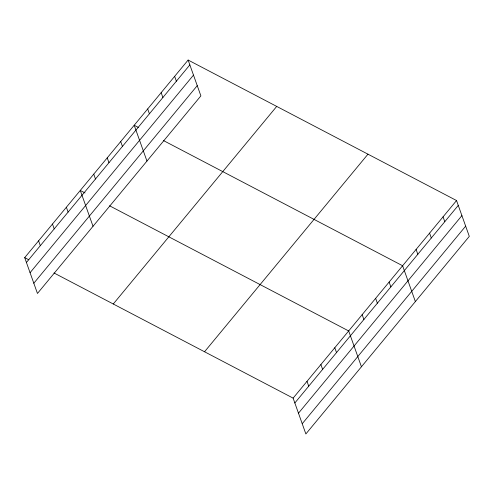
<?xml version="1.0" encoding="UTF-8"?>
<svg xmlns="http://www.w3.org/2000/svg" width="494" height="494" viewBox="0 0 494 494"><rect width="100%" height="100%" fill="white"/><g stroke="black" fill="none" stroke-linecap="round" stroke-linejoin="round"><path stroke-width="0.74" d="M188.134 60.046L200.885 95.873L37.458 293.455L24.7 257.633L188.134 60.046L456.542 200.545L469.3 236.367L305.866 433.954L293.115 398.127L54 272.972M26.423 262.481L189.857 64.893M30.066 272.7L193.494 75.113M33.814 283.235L197.248 85.647M113.274 303.995L276.708 106.414M204.535 351.765L367.968 154.184M293.115 398.127L456.542 200.545M294.838 402.974L458.271 205.387M298.481 413.194L461.909 215.612M302.229 423.729L465.663 226.141M138.289 127.39L134.201 125.254L146.953 161.075M163.495 140.586L402.61 265.747L415.368 301.568M85.036 192.95L80.269 190.456L93.02 226.277M109.563 205.788L348.678 330.949L361.435 366.77M24.7 257.633L28.788 259.776M443.062 216.847L444.785 221.689M429.576 233.143L431.305 237.991M416.096 249.445L417.819 254.293M389.13 282.049L390.853 286.891M375.644 298.351L377.373 303.193M362.164 314.647L363.887 319.495M334.79 347.745L336.513 352.593M320.896 364.541L322.619 369.382M307.002 381.337L308.731 386.178M174.648 76.348L176.37 81.195M161.168 92.65L162.89 97.497M147.681 108.952L149.404 113.793M120.715 141.556L122.438 146.397M107.235 157.852L108.958 162.699M93.749 174.154L95.472 179.001M66.375 207.252L68.098 212.093M52.481 224.048L54.21 228.889M38.594 240.837L40.317 245.685"/></g></svg>
